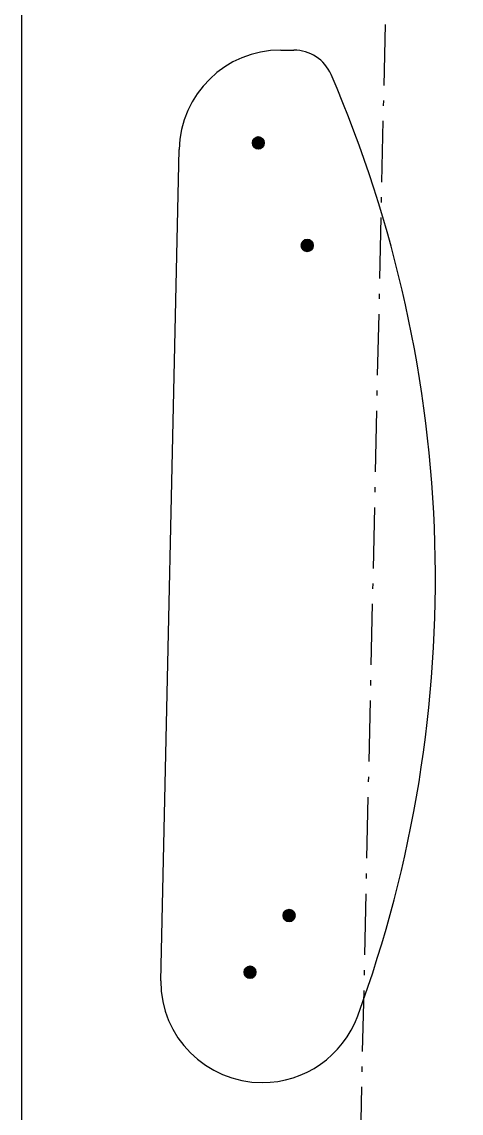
# Model space of a CAD drawing. Header units: metres. Extents: x 14 to 2416, y -346 to 476.
# Drawn here: x 13.82 to 22.46, y -222.85 to -201.39 of the extents above; entities that cross this region are included whole.
import ezdxf

# ---------------------------------------------------------------- set-up
doc = ezdxf.new("R2010")
doc.units = ezdxf.units.M
doc.linetypes.add('ACAD_ISO10W100', pattern=[18, 12, -3, 0, -3])
doc.linetypes.add('STYLE_06', pattern=[1.041641, 0.625, -0.208282, 0.069427, -0.138931])
doc.layers.get('Defpoints').update_dxf_attribs({"color": 6})
for name, color, linetype, lineweight in [('A-ANNO-TEXT', 20, 'Continuous', 13), ('calle', 254, 'Continuous', 0), ('E Tuberia Telefonica', 118, 'STYLE_06', 40)]:
    doc.layers.add(name, color=color, linetype=linetype, lineweight=lineweight)
doc.layers.add('MAVA Luminarias', color=1, linetype='Continuous')
doc.layers.add('SOLAR', color=7, linetype='ACAD_ISO10W100', lineweight=9, true_color=0xff1414)
doc.styles.add('CENTURY GOTHIC', font='GOTHIC.TTF')

# ---------------------------------------------------------------- blocks, each defined once
blk = doc.blocks.new('A$Cc5be7df0')
at = {"layer": 'calle'}
for p, q in [((4.176, 38.63), (4.429, 38.63)), ((1.814, 20.326), (2.177, 36.674))]:
    blk.add_line(p, q, dxfattribs=at)
for centre, radius, start, end in [((4.176, 36.63), 2, 90.0092, 178.7294), ((4.429, 37.83), 0.8, 23.3794, 90.0092), ((-17.761, 28.237), 24.975, 339.8603, 23.3794), ((3.812, 20.324), 1.998, 179.9294, 269.9288), ((3.809, 20.326), 2, 270, 339.8603)]:
    blk.add_arc(centre, radius, start, end, dxfattribs=at)
at = {"layer": 'SOLAR', "ltscale": 0.1}
blk.add_lwpolyline([(66.071, 43.24), (65.567, 13.241), (5.658, 13.241), (6.323, 43.23), (66.071, 43.24)], dxfattribs=at)
blk = doc.blocks.new('A$Cd6acdfdc')
at = {"layer": 'MAVA Luminarias', "transparency": 33554687}
blk.add_hatch(color=2, dxfattribs=at).paths.add_polyline_path([(0, 0.079, 1), (0.158, 0.079, 1)])
at = {"layer": 'MAVA Luminarias', "color": 2, "transparency": 33554687}
blk.add_circle((0.079, 0.079), 0.079, dxfattribs=at)

msp = doc.modelspace()

# ---------------------------------------------------------------- linework, layer by layer
at = {"layer": 'Defpoints', "lineweight": 13}
msp.add_lwpolyline([(13.822, -186.847), (88.855, -186.847), (88.855, -241.232), (13.822, -241.232)], close=True, dxfattribs=at)
at = {"layer": 'E Tuberia Telefonica', "const_width": 0.05, "elevation": -41.148}
msp.add_lwpolyline([(16.874, -229.683), (17.317, -228.978, -0.076925), (26.819, -222.773)], format="xyb", dxfattribs=at)

# ---------------------------------------------------------------- block references
at = {"layer": 'A-ANNO-TEXT'}
msp.add_blockref('A$Cc5be7df0', (14.738, -240.577), dxfattribs=at)
at = {"layer": 'MAVA Luminarias', "xscale": 1.483214008569871, "yscale": 1.483214008569871, "zscale": 1.483214008569871}
for p in [(18.354, -203.891), (19.316, -205.907), (18.958, -219.083), (18.191, -220.198)]:
    msp.add_blockref('A$Cd6acdfdc', p, dxfattribs=at)

# ---------------------------------------------------------------- texts
at = {"layer": 'E Tuberia Telefonica', "insert": (23.449, -224.12), "char_height": 0.3, "width": 6.08821, "attachment_point": 5, "rotation": 30, "style": 'CENTURY GOTHIC'}
msp.add_mtext('2x1" %%C TUBERIA PVC SDR26 ', dxfattribs=at)

doc.saveas('drawing.dxf')
